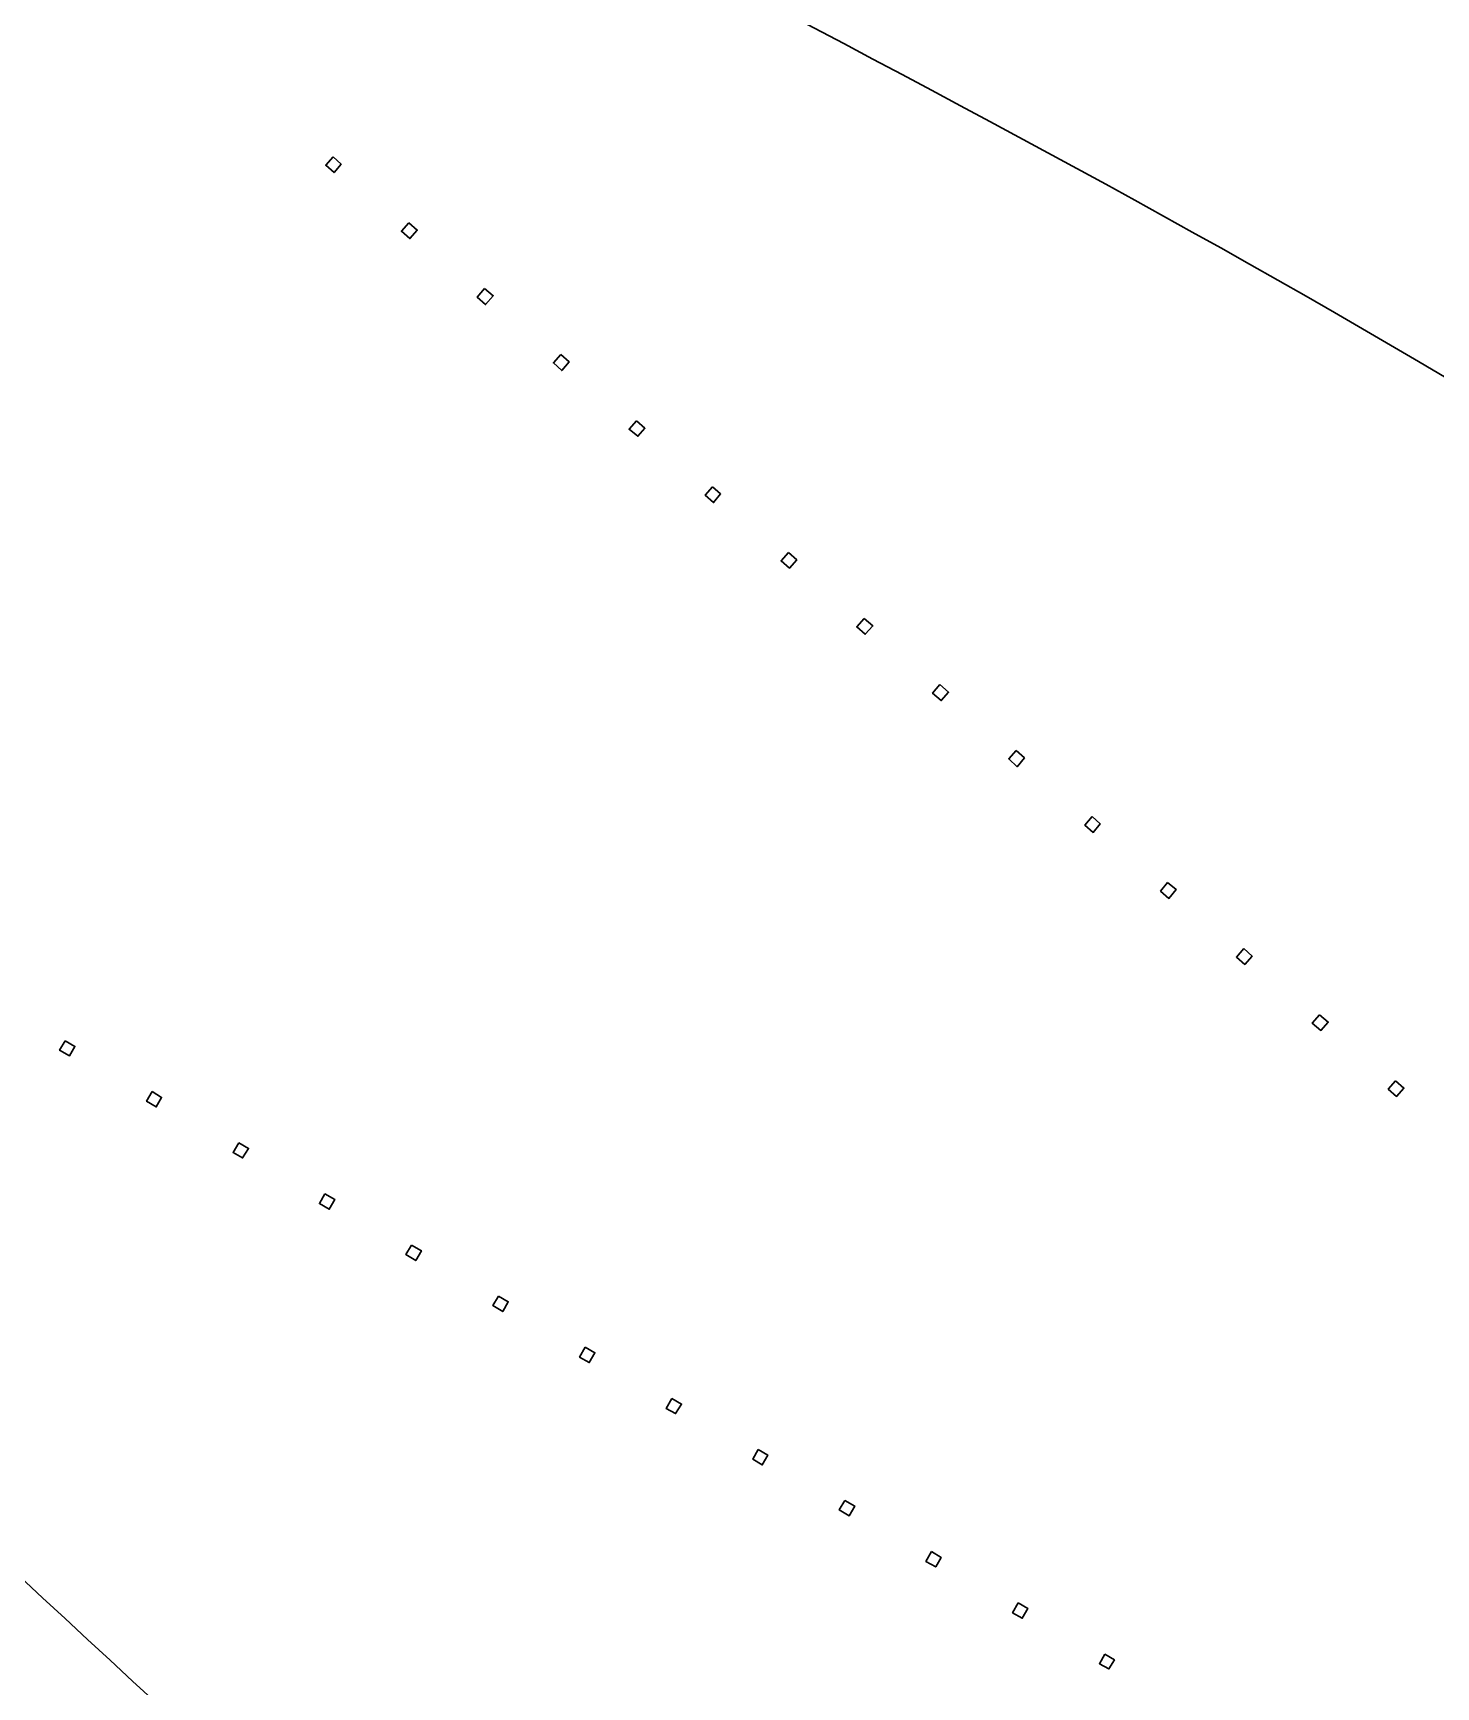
# Model space of a CAD drawing. Header units: centimetres. Extents: x -14.4 to 14.4, y -14.4 to 14.4.
# Drawn here: x -7.315 to -4.334, y 3.757 to 7.269 of the extents above; entities that cross this region are included whole.
import ezdxf
from ezdxf.lldxf.tags import DXFTag

# ---------------------------------------------------------------- set-up
doc = ezdxf.new("R2010")
doc.units = ezdxf.units.CM
doc.header["$MEASUREMENT"] = 0
doc.layers.add('Layer 1', color=7, linetype='Continuous')
tags = doc.linetypes.add('New Line1', pattern=[0.2, 0.1, -0.1]).pattern_tags.tags
tags[6:7] = [DXFTag(74, 4), DXFTag(75, 0), DXFTag(340, '0'), DXFTag(46, 1.0), DXFTag(50, 0.0), DXFTag(44, 0.0), DXFTag(45, 0.0)]
tags[4:5] = [DXFTag(74, 4), DXFTag(75, 0), DXFTag(340, '0'), DXFTag(46, 1.0), DXFTag(50, 0.0), DXFTag(44, 0.0), DXFTag(45, 0.0)]
tags = doc.linetypes.add('New Line101', pattern=[0.2, 0.1, -0.1]).pattern_tags.tags
tags[6:7] = [DXFTag(74, 4), DXFTag(75, 0), DXFTag(340, '0'), DXFTag(46, 1.0), DXFTag(50, 0.0), DXFTag(44, 0.0), DXFTag(45, 0.0)]
tags[4:5] = [DXFTag(74, 4), DXFTag(75, 0), DXFTag(340, '0'), DXFTag(46, 1.0), DXFTag(50, 0.0), DXFTag(44, 0.0), DXFTag(45, 0.0)]
tags = doc.linetypes.add('New Line104', pattern=[0.2, 0.1, -0.1]).pattern_tags.tags
tags[6:7] = [DXFTag(74, 4), DXFTag(75, 0), DXFTag(340, '0'), DXFTag(46, 1.0), DXFTag(50, 0.0), DXFTag(44, 0.0), DXFTag(45, 0.0)]
tags[4:5] = [DXFTag(74, 4), DXFTag(75, 0), DXFTag(340, '0'), DXFTag(46, 1.0), DXFTag(50, 0.0), DXFTag(44, 0.0), DXFTag(45, 0.0)]
tags = doc.linetypes.add('New Line107', pattern=[0.2, 0.1, -0.1]).pattern_tags.tags
tags[6:7] = [DXFTag(74, 4), DXFTag(75, 0), DXFTag(340, '0'), DXFTag(46, 1.0), DXFTag(50, 0.0), DXFTag(44, 0.0), DXFTag(45, 0.0)]
tags[4:5] = [DXFTag(74, 4), DXFTag(75, 0), DXFTag(340, '0'), DXFTag(46, 1.0), DXFTag(50, 0.0), DXFTag(44, 0.0), DXFTag(45, 0.0)]
tags = doc.linetypes.add('New Line111', pattern=[0.2, 0.1, -0.1]).pattern_tags.tags
tags[6:7] = [DXFTag(74, 4), DXFTag(75, 0), DXFTag(340, '0'), DXFTag(46, 1.0), DXFTag(50, 0.0), DXFTag(44, 0.0), DXFTag(45, 0.0)]
tags[4:5] = [DXFTag(74, 4), DXFTag(75, 0), DXFTag(340, '0'), DXFTag(46, 1.0), DXFTag(50, 0.0), DXFTag(44, 0.0), DXFTag(45, 0.0)]
tags = doc.linetypes.add('New Line115', pattern=[0.2, 0.1, -0.1]).pattern_tags.tags
tags[6:7] = [DXFTag(74, 4), DXFTag(75, 0), DXFTag(340, '0'), DXFTag(46, 1.0), DXFTag(50, 0.0), DXFTag(44, 0.0), DXFTag(45, 0.0)]
tags[4:5] = [DXFTag(74, 4), DXFTag(75, 0), DXFTag(340, '0'), DXFTag(46, 1.0), DXFTag(50, 0.0), DXFTag(44, 0.0), DXFTag(45, 0.0)]
tags = doc.linetypes.add('New Line118', pattern=[0.2, 0.1, -0.1]).pattern_tags.tags
tags[6:7] = [DXFTag(74, 4), DXFTag(75, 0), DXFTag(340, '0'), DXFTag(46, 1.0), DXFTag(50, 0.0), DXFTag(44, 0.0), DXFTag(45, 0.0)]
tags[4:5] = [DXFTag(74, 4), DXFTag(75, 0), DXFTag(340, '0'), DXFTag(46, 1.0), DXFTag(50, 0.0), DXFTag(44, 0.0), DXFTag(45, 0.0)]
tags = doc.linetypes.add('New Line121', pattern=[0.2, 0.1, -0.1]).pattern_tags.tags
tags[6:7] = [DXFTag(74, 4), DXFTag(75, 0), DXFTag(340, '0'), DXFTag(46, 1.0), DXFTag(50, 0.0), DXFTag(44, 0.0), DXFTag(45, 0.0)]
tags[4:5] = [DXFTag(74, 4), DXFTag(75, 0), DXFTag(340, '0'), DXFTag(46, 1.0), DXFTag(50, 0.0), DXFTag(44, 0.0), DXFTag(45, 0.0)]
tags = doc.linetypes.add('New Line124', pattern=[0.2, 0.1, -0.1]).pattern_tags.tags
tags[6:7] = [DXFTag(74, 4), DXFTag(75, 0), DXFTag(340, '0'), DXFTag(46, 1.0), DXFTag(50, 0.0), DXFTag(44, 0.0), DXFTag(45, 0.0)]
tags[4:5] = [DXFTag(74, 4), DXFTag(75, 0), DXFTag(340, '0'), DXFTag(46, 1.0), DXFTag(50, 0.0), DXFTag(44, 0.0), DXFTag(45, 0.0)]
tags = doc.linetypes.add('New Line26', pattern=[0.2, 0.1, -0.1]).pattern_tags.tags
tags[6:7] = [DXFTag(74, 4), DXFTag(75, 0), DXFTag(340, '0'), DXFTag(46, 1.0), DXFTag(50, 0.0), DXFTag(44, 0.0), DXFTag(45, 0.0)]
tags[4:5] = [DXFTag(74, 4), DXFTag(75, 0), DXFTag(340, '0'), DXFTag(46, 1.0), DXFTag(50, 0.0), DXFTag(44, 0.0), DXFTag(45, 0.0)]
tags = doc.linetypes.add('New Line30', pattern=[0.2, 0.1, -0.1]).pattern_tags.tags
tags[6:7] = [DXFTag(74, 4), DXFTag(75, 0), DXFTag(340, '0'), DXFTag(46, 1.0), DXFTag(50, 0.0), DXFTag(44, 0.0), DXFTag(45, 0.0)]
tags[4:5] = [DXFTag(74, 4), DXFTag(75, 0), DXFTag(340, '0'), DXFTag(46, 1.0), DXFTag(50, 0.0), DXFTag(44, 0.0), DXFTag(45, 0.0)]
tags = doc.linetypes.add('New Line34', pattern=[0.2, 0.1, -0.1]).pattern_tags.tags
tags[6:7] = [DXFTag(74, 4), DXFTag(75, 0), DXFTag(340, '0'), DXFTag(46, 1.0), DXFTag(50, 0.0), DXFTag(44, 0.0), DXFTag(45, 0.0)]
tags[4:5] = [DXFTag(74, 4), DXFTag(75, 0), DXFTag(340, '0'), DXFTag(46, 1.0), DXFTag(50, 0.0), DXFTag(44, 0.0), DXFTag(45, 0.0)]
tags = doc.linetypes.add('New Line36', pattern=[0.2, 0.1, -0.1]).pattern_tags.tags
tags[6:7] = [DXFTag(74, 4), DXFTag(75, 0), DXFTag(340, '0'), DXFTag(46, 1.0), DXFTag(50, 0.0), DXFTag(44, 0.0), DXFTag(45, 0.0)]
tags[4:5] = [DXFTag(74, 4), DXFTag(75, 0), DXFTag(340, '0'), DXFTag(46, 1.0), DXFTag(50, 0.0), DXFTag(44, 0.0), DXFTag(45, 0.0)]
tags = doc.linetypes.add('New Line40', pattern=[0.2, 0.1, -0.1]).pattern_tags.tags
tags[6:7] = [DXFTag(74, 4), DXFTag(75, 0), DXFTag(340, '0'), DXFTag(46, 1.0), DXFTag(50, 0.0), DXFTag(44, 0.0), DXFTag(45, 0.0)]
tags[4:5] = [DXFTag(74, 4), DXFTag(75, 0), DXFTag(340, '0'), DXFTag(46, 1.0), DXFTag(50, 0.0), DXFTag(44, 0.0), DXFTag(45, 0.0)]
tags = doc.linetypes.add('New Line44', pattern=[0.2, 0.1, -0.1]).pattern_tags.tags
tags[6:7] = [DXFTag(74, 4), DXFTag(75, 0), DXFTag(340, '0'), DXFTag(46, 1.0), DXFTag(50, 0.0), DXFTag(44, 0.0), DXFTag(45, 0.0)]
tags[4:5] = [DXFTag(74, 4), DXFTag(75, 0), DXFTag(340, '0'), DXFTag(46, 1.0), DXFTag(50, 0.0), DXFTag(44, 0.0), DXFTag(45, 0.0)]
tags = doc.linetypes.add('New Line46', pattern=[0.2, 0.1, -0.1]).pattern_tags.tags
tags[6:7] = [DXFTag(74, 4), DXFTag(75, 0), DXFTag(340, '0'), DXFTag(46, 1.0), DXFTag(50, 0.0), DXFTag(44, 0.0), DXFTag(45, 0.0)]
tags[4:5] = [DXFTag(74, 4), DXFTag(75, 0), DXFTag(340, '0'), DXFTag(46, 1.0), DXFTag(50, 0.0), DXFTag(44, 0.0), DXFTag(45, 0.0)]
tags = doc.linetypes.add('New Line50', pattern=[0.2, 0.1, -0.1]).pattern_tags.tags
tags[6:7] = [DXFTag(74, 4), DXFTag(75, 0), DXFTag(340, '0'), DXFTag(46, 1.0), DXFTag(50, 0.0), DXFTag(44, 0.0), DXFTag(45, 0.0)]
tags[4:5] = [DXFTag(74, 4), DXFTag(75, 0), DXFTag(340, '0'), DXFTag(46, 1.0), DXFTag(50, 0.0), DXFTag(44, 0.0), DXFTag(45, 0.0)]
tags = doc.linetypes.add('New Line54', pattern=[0.2, 0.1, -0.1]).pattern_tags.tags
tags[6:7] = [DXFTag(74, 4), DXFTag(75, 0), DXFTag(340, '0'), DXFTag(46, 1.0), DXFTag(50, 0.0), DXFTag(44, 0.0), DXFTag(45, 0.0)]
tags[4:5] = [DXFTag(74, 4), DXFTag(75, 0), DXFTag(340, '0'), DXFTag(46, 1.0), DXFTag(50, 0.0), DXFTag(44, 0.0), DXFTag(45, 0.0)]
tags = doc.linetypes.add('New Line56', pattern=[0.2, 0.1, -0.1]).pattern_tags.tags
tags[6:7] = [DXFTag(74, 4), DXFTag(75, 0), DXFTag(340, '0'), DXFTag(46, 1.0), DXFTag(50, 0.0), DXFTag(44, 0.0), DXFTag(45, 0.0)]
tags[4:5] = [DXFTag(74, 4), DXFTag(75, 0), DXFTag(340, '0'), DXFTag(46, 1.0), DXFTag(50, 0.0), DXFTag(44, 0.0), DXFTag(45, 0.0)]
tags = doc.linetypes.add('New Line61', pattern=[0.2, 0.1, -0.1]).pattern_tags.tags
tags[6:7] = [DXFTag(74, 4), DXFTag(75, 0), DXFTag(340, '0'), DXFTag(46, 1.0), DXFTag(50, 0.0), DXFTag(44, 0.0), DXFTag(45, 0.0)]
tags[4:5] = [DXFTag(74, 4), DXFTag(75, 0), DXFTag(340, '0'), DXFTag(46, 1.0), DXFTag(50, 0.0), DXFTag(44, 0.0), DXFTag(45, 0.0)]
tags = doc.linetypes.add('New Line67', pattern=[0.2, 0.1, -0.1]).pattern_tags.tags
tags[6:7] = [DXFTag(74, 4), DXFTag(75, 0), DXFTag(340, '0'), DXFTag(46, 1.0), DXFTag(50, 0.0), DXFTag(44, 0.0), DXFTag(45, 0.0)]
tags[4:5] = [DXFTag(74, 4), DXFTag(75, 0), DXFTag(340, '0'), DXFTag(46, 1.0), DXFTag(50, 0.0), DXFTag(44, 0.0), DXFTag(45, 0.0)]
tags = doc.linetypes.add('New Line72', pattern=[0.2, 0.1, -0.1]).pattern_tags.tags
tags[6:7] = [DXFTag(74, 4), DXFTag(75, 0), DXFTag(340, '0'), DXFTag(46, 1.0), DXFTag(50, 0.0), DXFTag(44, 0.0), DXFTag(45, 0.0)]
tags[4:5] = [DXFTag(74, 4), DXFTag(75, 0), DXFTag(340, '0'), DXFTag(46, 1.0), DXFTag(50, 0.0), DXFTag(44, 0.0), DXFTag(45, 0.0)]
tags = doc.linetypes.add('New Line78', pattern=[0.2, 0.1, -0.1]).pattern_tags.tags
tags[6:7] = [DXFTag(74, 4), DXFTag(75, 0), DXFTag(340, '0'), DXFTag(46, 1.0), DXFTag(50, 0.0), DXFTag(44, 0.0), DXFTag(45, 0.0)]
tags[4:5] = [DXFTag(74, 4), DXFTag(75, 0), DXFTag(340, '0'), DXFTag(46, 1.0), DXFTag(50, 0.0), DXFTag(44, 0.0), DXFTag(45, 0.0)]
tags = doc.linetypes.add('New Line81', pattern=[0.2, 0.1, -0.1]).pattern_tags.tags
tags[6:7] = [DXFTag(74, 4), DXFTag(75, 0), DXFTag(340, '0'), DXFTag(46, 1.0), DXFTag(50, 0.0), DXFTag(44, 0.0), DXFTag(45, 0.0)]
tags[4:5] = [DXFTag(74, 4), DXFTag(75, 0), DXFTag(340, '0'), DXFTag(46, 1.0), DXFTag(50, 0.0), DXFTag(44, 0.0), DXFTag(45, 0.0)]
tags = doc.linetypes.add('New Line85', pattern=[0.2, 0.1, -0.1]).pattern_tags.tags
tags[6:7] = [DXFTag(74, 4), DXFTag(75, 0), DXFTag(340, '0'), DXFTag(46, 1.0), DXFTag(50, 0.0), DXFTag(44, 0.0), DXFTag(45, 0.0)]
tags[4:5] = [DXFTag(74, 4), DXFTag(75, 0), DXFTag(340, '0'), DXFTag(46, 1.0), DXFTag(50, 0.0), DXFTag(44, 0.0), DXFTag(45, 0.0)]
tags = doc.linetypes.add('New Line86', pattern=[0.2, 0.1, -0.1]).pattern_tags.tags
tags[6:7] = [DXFTag(74, 4), DXFTag(75, 0), DXFTag(340, '0'), DXFTag(46, 1.0), DXFTag(50, 0.0), DXFTag(44, 0.0), DXFTag(45, 0.0)]
tags[4:5] = [DXFTag(74, 4), DXFTag(75, 0), DXFTag(340, '0'), DXFTag(46, 1.0), DXFTag(50, 0.0), DXFTag(44, 0.0), DXFTag(45, 0.0)]
tags = doc.linetypes.add('New Line89', pattern=[0.2, 0.1, -0.1]).pattern_tags.tags
tags[6:7] = [DXFTag(74, 4), DXFTag(75, 0), DXFTag(340, '0'), DXFTag(46, 1.0), DXFTag(50, 0.0), DXFTag(44, 0.0), DXFTag(45, 0.0)]
tags[4:5] = [DXFTag(74, 4), DXFTag(75, 0), DXFTag(340, '0'), DXFTag(46, 1.0), DXFTag(50, 0.0), DXFTag(44, 0.0), DXFTag(45, 0.0)]
tags = doc.linetypes.add('New Line93', pattern=[0.2, 0.1, -0.1]).pattern_tags.tags
tags[6:7] = [DXFTag(74, 4), DXFTag(75, 0), DXFTag(340, '0'), DXFTag(46, 1.0), DXFTag(50, 0.0), DXFTag(44, 0.0), DXFTag(45, 0.0)]
tags[4:5] = [DXFTag(74, 4), DXFTag(75, 0), DXFTag(340, '0'), DXFTag(46, 1.0), DXFTag(50, 0.0), DXFTag(44, 0.0), DXFTag(45, 0.0)]
tags = doc.linetypes.add('New Line97', pattern=[0.2, 0.1, -0.1]).pattern_tags.tags
tags[6:7] = [DXFTag(74, 4), DXFTag(75, 0), DXFTag(340, '0'), DXFTag(46, 1.0), DXFTag(50, 0.0), DXFTag(44, 0.0), DXFTag(45, 0.0)]
tags[4:5] = [DXFTag(74, 4), DXFTag(75, 0), DXFTag(340, '0'), DXFTag(46, 1.0), DXFTag(50, 0.0), DXFTag(44, 0.0), DXFTag(45, 0.0)]

msp = doc.modelspace()

# ---------------------------------------------------------------- linework, layer by layer
at = {"layer": 'Layer 1', "linetype": 'New Line1', "lineweight": 30}
msp.add_open_spline([(-0.02824, 13.49374), (-0.40654, 13.49374), (-0.71734, 12.90195), (-0.74708, 12.15026), (-0.74708, 12.15026), (-0.87804, 12.42245), (-1.06047, 12.59166), (-1.26266, 12.59166), (-1.26266, 12.59166), (-1.36255, 12.51294), (-1.46559, 12.43115), (-1.45851, 12.29047), (-1.45851, 12.29047), (-1.34745, 10.08373), (-2.43411, 6.76733), (-1.87543, 4.59605), (-1.87543, 4.59605), (-1.92103, 4.57666), (-1.9663, 4.55671), (-2.01119, 4.53596), (-2.01119, 4.53596), (-3.20898, 6.51937), (-6.9413, 7.63345), (-8.80574, 9.12428), (-8.80574, 9.12428), (-8.91576, 9.21225), (-9.0418, 9.17638), (-9.16406, 9.14134), (-9.16406, 9.14134), (-9.28223, 8.97727), (-9.25199, 8.73012), (-9.10768, 8.46478), (-9.10768, 8.46478), (-9.73499, 8.87998), (-10.39696, 8.97352), (-10.61807, 8.66656), (-10.61807, 8.66656), (-10.84917, 8.34573), (-10.51168, 7.70708), (-9.8651, 7.23628), (-9.8651, 7.23628), (-10.21171, 7.32302), (-10.50267, 7.28294), (-10.63513, 7.09904), (-10.63513, 7.09904), (-10.71075, 6.93313), (-10.69029, 6.80578), (-10.55576, 6.72663), (-10.55576, 6.72663), (-8.64198, 5.60077), (-6.55349, 2.76652), (-4.50601, 1.88906), (-4.50601, 1.88906), (-4.51834, 1.85783), (-4.52991, 1.82639), (-4.54162, 1.79485), (-4.54162, 1.79485), (-6.7129, 2.25581), (-9.91269, 1.22975), (-12.06096, 1.33787), (-12.06096, 1.33787), (-12.20164, 1.34495), (-12.28343, 1.24191), (-12.36215, 1.14202), (-12.36215, 1.14202), (-12.36215, 0.93983), (-12.19294, 0.7574), (-11.92075, 0.62644), (-11.92075, 0.62644), (-12.67244, 0.5967), (-13.26423, 0.2859), (-13.26423, -0.09241), (-13.26423, -0.09241), (-13.26423, -0.4878), (-12.61745, -0.80936), (-11.81763, -0.81348), (-11.81763, -0.81348), (-12.14958, -0.94567), (-12.36215, -1.14768), (-12.36215, -1.37431), (-12.36215, -1.37431), (-12.32654, -1.55313), (-12.23567, -1.64466), (-12.08025, -1.63025), (-12.08025, -1.63025), (-9.88165, -1.42641), (-6.5557, -2.49265), (-4.38064, -2.02788), (-4.38064, -2.02788), (-4.3753, -2.03921), (-4.37048, -2.05072), (-4.36506, -2.062), (-4.36506, -2.062), (-6.35628, -3.01994), (-8.38051, -5.72642), (-10.23973, -6.8202), (-10.23973, -6.8202), (-10.37426, -6.89934), (-10.39398, -7.02669), (-10.31837, -7.1926), (-10.31837, -7.1926), (-10.18591, -7.3765), (-9.89568, -7.41585), (-9.54907, -7.3291), (-9.54907, -7.3291), (-10.19565, -7.79991), (-10.5324, -8.43929), (-10.3013, -8.76012), (-10.3013, -8.76012), (-10.0802, -9.06709), (-9.41822, -8.97354), (-8.79091, -8.55834), (-8.79091, -8.55834), (-8.93523, -8.82368), (-8.96621, -9.07009), (-8.84803, -9.23416), (-8.84803, -9.23416), (-8.72578, -9.2692), (-8.59899, -9.30507), (-8.48898, -9.2171), (-8.48898, -9.2171), (-6.59659, -7.70392), (-2.78012, -6.57891), (-1.64249, -4.53902), (-1.64249, -4.53902), (-1.62523, -4.54532), (-1.60791, -4.55147), (-1.59056, -4.55757), (-1.59056, -4.55757), (-2.15416, -6.72869), (-1.06467, -10.0506), (-1.17587, -12.26015), (-1.17587, -12.26015), (-1.18295, -12.40083), (-1.07991, -12.48262), (-0.98002, -12.56133), (-0.98002, -12.56133), (-0.77782, -12.56133), (-0.5954, -12.39212), (-0.46444, -12.11994), (-0.46444, -12.11994), (-0.4347, -12.87162), (-0.1239, -13.46342), (0.25441, -13.46342), (0.25441, -13.46342), (0.6498, -13.46342), (0.97136, -12.81663), (0.97548, -12.01682), (0.97548, -12.01682), (1.10767, -12.34877), (1.30968, -12.56134), (1.53632, -12.56133), (1.53632, -12.56133), (1.71514, -12.52572), (1.80666, -12.43486), (1.79225, -12.27943), (1.79225, -12.27943), (1.5806, -9.99663), (2.7384, -6.49836), (2.12979, -4.33502), (2.12979, -4.33502), (2.14089, -4.32954), (2.15213, -4.32425), (2.16317, -4.3187), (2.16317, -4.3187), (3.35857, -6.30441), (7.09436, -7.41896), (8.95996, -8.91072), (8.95996, -8.91072), (9.06997, -8.99869), (9.19676, -8.96282), (9.31901, -8.92778), (9.31901, -8.92778), (9.43719, -8.76371), (9.40621, -8.51656), (9.26189, -8.25122), (9.26189, -8.25122), (9.88921, -8.66642), (10.55118, -8.75996), (10.77229, -8.453), (10.77229, -8.453), (11.00338, -8.13217), (10.66663, -7.49353), (10.02005, -7.02272), (10.02005, -7.02272), (10.36666, -7.10947), (10.65763, -7.06938), (10.79009, -6.88548), (10.79009, -6.88548), (10.86571, -6.71957), (10.84524, -6.59222), (10.71071, -6.51307), (10.71071, -6.51307), (8.8208, -5.40125), (6.7603, -2.62378), (4.73738, -1.70963), (4.73738, -1.70963), (6.91331, -2.11819), (10.16684, -1.08998), (12.32942, -1.29049), (12.32942, -1.29049), (12.48484, -1.30489), (12.5757, -1.21337), (12.61132, -1.03455), (12.61132, -1.03455), (12.61132, -0.80791), (12.39875, -0.60591), (12.06681, -0.47371), (12.06681, -0.47371), (12.86662, -0.4696), (13.5134, -0.14804), (13.5134, 0.24736), (13.5134, 0.24736), (13.5134, 0.62567), (12.92161, 0.93646), (12.16992, 0.96621), (12.16992, 0.96621), (12.44211, 1.09716), (12.61132, 1.27959), (12.61132, 1.48179), (12.61132, 1.48179), (12.5326, 1.58167), (12.45082, 1.68472), (12.31013, 1.67764), (12.31013, 1.67764), (10.04607, 1.56369), (6.61388, 2.70992), (4.4488, 2.04707), (4.4488, 2.04707), (4.44242, 2.06171), (4.43603, 2.07628), (4.42951, 2.09084), (4.42951, 2.09084), (6.51469, 2.90706), (8.64662, 5.82911), (10.59721, 6.97663), (10.59721, 6.97663), (10.73174, 7.05578), (10.7522, 7.18313), (10.67659, 7.34904), (10.67659, 7.34904), (10.54413, 7.53294), (10.25316, 7.57303), (9.90655, 7.48628), (9.90655, 7.48628), (10.55313, 7.95709), (10.89062, 8.59573), (10.65952, 8.91656), (10.65952, 8.91656), (10.43842, 9.22353), (9.77645, 9.12998), (9.14913, 8.71478), (9.14913, 8.71478), (9.29345, 8.98012), (9.32369, 9.22727), (9.20551, 9.39134), (9.20551, 9.39134), (9.08326, 9.42638), (8.95721, 9.46225), (8.8472, 9.37428), (8.8472, 9.37428), (6.9173, 7.83111), (2.98618, 6.69165), (1.93617, 4.5738), (1.93617, 4.5738), (1.92481, 4.57879), (1.91345, 4.58373), (1.90205, 4.58864), (1.90205, 4.58864), (2.3783, 6.76324), (1.30511, 10.10404), (1.50961, 12.30976), (1.50961, 12.30976), (1.52402, 12.46518), (1.43249, 12.55604), (1.25367, 12.59166), (1.25367, 12.59166), (1.02704, 12.59166), (0.82503, 12.37909), (0.69284, 12.04714), (0.69284, 12.04714), (0.68872, 12.84696), (0.36716, 13.49374), (-0.02824, 13.49374)], degree=3, knots=[0, 0, 0, 0, 0.0138889, 0.0138889, 0.0138889, 0.0138889, 0.0277778, 0.0277778, 0.0277778, 0.0277778, 0.0416667, 0.0416667, 0.0416667, 0.0416667, 0.0555556, 0.0555556, 0.0555556, 0.0555556, 0.0694444, 0.0694444, 0.0694444, 0.0694444, 0.0833333, 0.0833333, 0.0833333, 0.0833333, 0.0972222, 0.0972222, 0.0972222, 0.0972222, 0.1111111, 0.1111111, 0.1111111, 0.1111111, 0.125, 0.125, 0.125, 0.125, 0.1388889, 0.1388889, 0.1388889, 0.1388889, 0.1527778, 0.1527778, 0.1527778, 0.1527778, 0.1666667, 0.1666667, 0.1666667, 0.1666667, 0.1805556, 0.1805556, 0.1805556, 0.1805556, 0.1944444, 0.1944444, 0.1944444, 0.1944444, 0.2083333, 0.2083333, 0.2083333, 0.2083333, 0.2222222, 0.2222222, 0.2222222, 0.2222222, 0.2361111, 0.2361111, 0.2361111, 0.2361111, 0.25, 0.25, 0.25, 0.25, 0.2638889, 0.2638889, 0.2638889, 0.2638889, 0.2777778, 0.2777778, 0.2777778, 0.2777778, 0.2916667, 0.2916667, 0.2916667, 0.2916667, 0.3055556, 0.3055556, 0.3055556, 0.3055556, 0.3194444, 0.3194444, 0.3194444, 0.3194444, 0.3333333, 0.3333333, 0.3333333, 0.3333333, 0.3472222, 0.3472222, 0.3472222, 0.3472222, 0.3611111, 0.3611111, 0.3611111, 0.3611111, 0.375, 0.375, 0.375, 0.375, 0.3888889, 0.3888889, 0.3888889, 0.3888889, 0.4027778, 0.4027778, 0.4027778, 0.4027778, 0.4166667, 0.4166667, 0.4166667, 0.4166667, 0.4305556, 0.4305556, 0.4305556, 0.4305556, 0.4444444, 0.4444444, 0.4444444, 0.4444444, 0.4583333, 0.4583333, 0.4583333, 0.4583333, 0.4722222, 0.4722222, 0.4722222, 0.4722222, 0.4861111, 0.4861111, 0.4861111, 0.4861111, 0.5, 0.5, 0.5, 0.5, 0.5138889, 0.5138889, 0.5138889, 0.5138889, 0.5277778, 0.5277778, 0.5277778, 0.5277778, 0.5416667, 0.5416667, 0.5416667, 0.5416667, 0.5555556, 0.5555556, 0.5555556, 0.5555556, 0.5694444, 0.5694444, 0.5694444, 0.5694444, 0.5833333, 0.5833333, 0.5833333, 0.5833333, 0.5972222, 0.5972222, 0.5972222, 0.5972222, 0.6111111, 0.6111111, 0.6111111, 0.6111111, 0.625, 0.625, 0.625, 0.625, 0.6388889, 0.6388889, 0.6388889, 0.6388889, 0.6527778, 0.6527778, 0.6527778, 0.6527778, 0.6666667, 0.6666667, 0.6666667, 0.6666667, 0.6805556, 0.6805556, 0.6805556, 0.6805556, 0.6944444, 0.6944444, 0.6944444, 0.6944444, 0.7083333, 0.7083333, 0.7083333, 0.7083333, 0.7222222, 0.7222222, 0.7222222, 0.7222222, 0.7361111, 0.7361111, 0.7361111, 0.7361111, 0.75, 0.75, 0.75, 0.75, 0.7638889, 0.7638889, 0.7638889, 0.7638889, 0.7777778, 0.7777778, 0.7777778, 0.7777778, 0.7916667, 0.7916667, 0.7916667, 0.7916667, 0.8055556, 0.8055556, 0.8055556, 0.8055556, 0.8194444, 0.8194444, 0.8194444, 0.8194444, 0.8333333, 0.8333333, 0.8333333, 0.8333333, 0.8472222, 0.8472222, 0.8472222, 0.8472222, 0.8611111, 0.8611111, 0.8611111, 0.8611111, 0.875, 0.875, 0.875, 0.875, 0.8888889, 0.8888889, 0.8888889, 0.8888889, 0.9027778, 0.9027778, 0.9027778, 0.9027778, 0.9166667, 0.9166667, 0.9166667, 0.9166667, 0.9305556, 0.9305556, 0.9305556, 0.9305556, 0.9444444, 0.9444444, 0.9444444, 0.9444444, 0.9583333, 0.9583333, 0.9583333, 0.9583333, 0.9722222, 0.9722222, 0.9722222, 0.9722222, 1, 1, 1, 1], dxfattribs=at)
at = {"layer": 'Layer 1', "linetype": 'New Line26', "lineweight": 30}
msp.add_open_spline([(-6.67739, 7.00631), (-6.67739, 7.00631), (-6.66033, 6.99073), (-6.66033, 6.99073), (-6.66033, 6.99073), (-6.66033, 6.99073), (-6.67517, 6.97293), (-6.67517, 6.97293), (-6.67517, 6.97293), (-6.67517, 6.97293), (-6.69297, 6.9885), (-6.69297, 6.9885), (-6.69297, 6.9885), (-6.69297, 6.9885), (-6.67739, 7.00631), (-6.67739, 7.00631)], degree=3, knots=[0, 0, 0, 0, 0.2, 0.2, 0.2, 0.2, 0.4, 0.4, 0.4, 0.4, 0.6, 0.6, 0.6, 0.6, 1, 1, 1, 1], dxfattribs=at)
at = {"layer": 'Layer 1', "linetype": 'New Line30', "lineweight": 30}
msp.add_open_spline([(-6.51641, 6.8661), (-6.51641, 6.8661), (-6.49861, 6.85052), (-6.49861, 6.85052), (-6.49861, 6.85052), (-6.49861, 6.85052), (-6.51419, 6.83272), (-6.51419, 6.83272), (-6.51419, 6.83272), (-6.51419, 6.83272), (-6.53199, 6.8483), (-6.53199, 6.8483), (-6.53199, 6.8483), (-6.53199, 6.8483), (-6.51641, 6.8661), (-6.51641, 6.8661)], degree=3, knots=[0, 0, 0, 0, 0.2, 0.2, 0.2, 0.2, 0.4, 0.4, 0.4, 0.4, 0.6, 0.6, 0.6, 0.6, 1, 1, 1, 1], dxfattribs=at)
at = {"layer": 'Layer 1', "linetype": 'New Line34', "lineweight": 30}
msp.add_open_spline([(-6.35543, 6.72663), (-6.35543, 6.72663), (-6.33688, 6.71105), (-6.33688, 6.71105), (-6.33688, 6.71105), (-6.33688, 6.71105), (-6.35321, 6.69251), (-6.35321, 6.69251), (-6.35321, 6.69251), (-6.35321, 6.69251), (-6.37101, 6.70809), (-6.37101, 6.70809), (-6.37101, 6.70809), (-6.37101, 6.70809), (-6.35543, 6.72663), (-6.35543, 6.72663)], degree=3, knots=[0, 0, 0, 0, 0.2, 0.2, 0.2, 0.2, 0.4, 0.4, 0.4, 0.4, 0.6, 0.6, 0.6, 0.6, 1, 1, 1, 1], dxfattribs=at)
at = {"layer": 'Layer 1', "linetype": 'New Line36', "lineweight": 30}
msp.add_open_spline([(-6.19371, 6.58642), (-6.19371, 6.58642), (-6.1759, 6.57085), (-6.1759, 6.57085), (-6.1759, 6.57085), (-6.1759, 6.57085), (-6.19148, 6.5523), (-6.19148, 6.5523), (-6.19148, 6.5523), (-6.19148, 6.5523), (-6.20929, 6.56862), (-6.20929, 6.56862), (-6.20929, 6.56862), (-6.20929, 6.56862), (-6.19371, 6.58642), (-6.19371, 6.58642)], degree=3, knots=[0, 0, 0, 0, 0.2, 0.2, 0.2, 0.2, 0.4, 0.4, 0.4, 0.4, 0.6, 0.6, 0.6, 0.6, 1, 1, 1, 1], dxfattribs=at)
at = {"layer": 'Layer 1', "linetype": 'New Line40', "lineweight": 30}
msp.add_open_spline([(-6.03273, 6.44547), (-6.03273, 6.44547), (-6.01492, 6.42989), (-6.01492, 6.42989), (-6.01492, 6.42989), (-6.01492, 6.42989), (-6.02976, 6.41283), (-6.02976, 6.41283), (-6.02976, 6.41283), (-6.02976, 6.41283), (-6.04831, 6.42767), (-6.04831, 6.42767), (-6.04831, 6.42767), (-6.04831, 6.42767), (-6.03273, 6.44547), (-6.03273, 6.44547)], degree=3, knots=[0, 0, 0, 0, 0.2, 0.2, 0.2, 0.2, 0.4, 0.4, 0.4, 0.4, 0.6, 0.6, 0.6, 0.6, 1, 1, 1, 1], dxfattribs=at)
at = {"layer": 'Layer 1', "linetype": 'New Line44', "lineweight": 30}
msp.add_open_spline([(-5.87101, 6.30526), (-5.87101, 6.30526), (-5.85394, 6.29043), (-5.85394, 6.29043), (-5.85394, 6.29043), (-5.85394, 6.29043), (-5.86878, 6.27188), (-5.86878, 6.27188), (-5.86878, 6.27188), (-5.86878, 6.27188), (-5.88658, 6.28746), (-5.88658, 6.28746), (-5.88658, 6.28746), (-5.88658, 6.28746), (-5.87101, 6.30526), (-5.87101, 6.30526)], degree=3, knots=[0, 0, 0, 0, 0.2, 0.2, 0.2, 0.2, 0.4, 0.4, 0.4, 0.4, 0.6, 0.6, 0.6, 0.6, 1, 1, 1, 1], dxfattribs=at)
at = {"layer": 'Layer 1', "linetype": 'New Line46', "lineweight": 30}
msp.add_open_spline([(-5.71003, 6.1658), (-5.71003, 6.1658), (-5.69222, 6.15022), (-5.69222, 6.15022), (-5.69222, 6.15022), (-5.69222, 6.15022), (-5.7078, 6.13241), (-5.7078, 6.13241), (-5.7078, 6.13241), (-5.7078, 6.13241), (-5.7256, 6.14799), (-5.7256, 6.14799), (-5.7256, 6.14799), (-5.7256, 6.14799), (-5.71003, 6.1658), (-5.71003, 6.1658)], degree=3, knots=[0, 0, 0, 0, 0.2, 0.2, 0.2, 0.2, 0.4, 0.4, 0.4, 0.4, 0.6, 0.6, 0.6, 0.6, 1, 1, 1, 1], dxfattribs=at)
at = {"layer": 'Layer 1', "linetype": 'New Line50', "lineweight": 30}
msp.add_open_spline([(-5.54905, 6.02559), (-5.54905, 6.02559), (-5.5305, 6.01001), (-5.5305, 6.01001), (-5.5305, 6.01001), (-5.5305, 6.01001), (-5.54682, 5.99221), (-5.54682, 5.99221), (-5.54682, 5.99221), (-5.54682, 5.99221), (-5.56462, 6.00779), (-5.56462, 6.00779), (-5.56462, 6.00779), (-5.56462, 6.00779), (-5.54905, 6.02559), (-5.54905, 6.02559)], degree=3, knots=[0, 0, 0, 0, 0.2, 0.2, 0.2, 0.2, 0.4, 0.4, 0.4, 0.4, 0.6, 0.6, 0.6, 0.6, 1, 1, 1, 1], dxfattribs=at)
at = {"layer": 'Layer 1', "linetype": 'New Line54', "lineweight": 30}
msp.add_open_spline([(-5.38806, 5.88538), (-5.38806, 5.88538), (-5.36952, 5.86906), (-5.36952, 5.86906), (-5.36952, 5.86906), (-5.36952, 5.86906), (-5.3851, 5.85126), (-5.3851, 5.85126), (-5.3851, 5.85126), (-5.3851, 5.85126), (-5.40364, 5.86683), (-5.40364, 5.86683), (-5.40364, 5.86683), (-5.40364, 5.86683), (-5.38806, 5.88538), (-5.38806, 5.88538)], degree=3, knots=[0, 0, 0, 0, 0.2, 0.2, 0.2, 0.2, 0.4, 0.4, 0.4, 0.4, 0.6, 0.6, 0.6, 0.6, 1, 1, 1, 1], dxfattribs=at)
at = {"layer": 'Layer 1', "linetype": 'New Line56', "lineweight": 30}
msp.add_open_spline([(-5.22634, 5.74517), (-5.22634, 5.74517), (-5.20854, 5.72959), (-5.20854, 5.72959), (-5.20854, 5.72959), (-5.20854, 5.72959), (-5.22412, 5.71105), (-5.22412, 5.71105), (-5.22412, 5.71105), (-5.22412, 5.71105), (-5.24192, 5.72737), (-5.24192, 5.72737), (-5.24192, 5.72737), (-5.24192, 5.72737), (-5.22634, 5.74517), (-5.22634, 5.74517)], degree=3, knots=[0, 0, 0, 0, 0.2, 0.2, 0.2, 0.2, 0.4, 0.4, 0.4, 0.4, 0.6, 0.6, 0.6, 0.6, 1, 1, 1, 1], dxfattribs=at)
at = {"layer": 'Layer 1', "linetype": 'New Line61', "lineweight": 30}
msp.add_open_spline([(-5.06462, 5.60496), (-5.06462, 5.60496), (-5.04756, 5.58938), (-5.04756, 5.58938), (-5.04756, 5.58938), (-5.04756, 5.58938), (-5.06239, 5.57158), (-5.06239, 5.57158), (-5.06239, 5.57158), (-5.06239, 5.57158), (-5.0802, 5.58716), (-5.0802, 5.58716), (-5.0802, 5.58716), (-5.0802, 5.58716), (-5.06462, 5.60496), (-5.06462, 5.60496)], degree=3, knots=[0, 0, 0, 0, 0.2, 0.2, 0.2, 0.2, 0.4, 0.4, 0.4, 0.4, 0.6, 0.6, 0.6, 0.6, 1, 1, 1, 1], dxfattribs=at)
at = {"layer": 'Layer 1', "linetype": 'New Line67', "lineweight": 30}
msp.add_open_spline([(-4.90438, 5.46475), (-4.90438, 5.46475), (-4.88584, 5.44992), (-4.88584, 5.44992), (-4.88584, 5.44992), (-4.88584, 5.44992), (-4.90141, 5.43137), (-4.90141, 5.43137), (-4.90141, 5.43137), (-4.90141, 5.43137), (-4.91922, 5.44695), (-4.91922, 5.44695), (-4.91922, 5.44695), (-4.91922, 5.44695), (-4.90438, 5.46475), (-4.90438, 5.46475)], degree=3, knots=[0, 0, 0, 0, 0.2, 0.2, 0.2, 0.2, 0.4, 0.4, 0.4, 0.4, 0.6, 0.6, 0.6, 0.6, 1, 1, 1, 1], dxfattribs=at)
at = {"layer": 'Layer 1', "linetype": 'New Line72', "lineweight": 30}
msp.add_open_spline([(-4.74266, 5.32455), (-4.74266, 5.32455), (-4.72486, 5.30897), (-4.72486, 5.30897), (-4.72486, 5.30897), (-4.72486, 5.30897), (-4.74043, 5.29116), (-4.74043, 5.29116), (-4.74043, 5.29116), (-4.74043, 5.29116), (-4.75824, 5.30674), (-4.75824, 5.30674), (-4.75824, 5.30674), (-4.75824, 5.30674), (-4.74266, 5.32455), (-4.74266, 5.32455)], degree=3, knots=[0, 0, 0, 0, 0.2, 0.2, 0.2, 0.2, 0.4, 0.4, 0.4, 0.4, 0.6, 0.6, 0.6, 0.6, 1, 1, 1, 1], dxfattribs=at)
at = {"layer": 'Layer 1', "linetype": 'New Line78', "lineweight": 30}
msp.add_open_spline([(-4.58168, 5.18434), (-4.58168, 5.18434), (-4.56313, 5.16876), (-4.56313, 5.16876), (-4.56313, 5.16876), (-4.56313, 5.16876), (-4.57871, 5.15095), (-4.57871, 5.15095), (-4.57871, 5.15095), (-4.57871, 5.15095), (-4.59726, 5.16653), (-4.59726, 5.16653), (-4.59726, 5.16653), (-4.59726, 5.16653), (-4.58168, 5.18434), (-4.58168, 5.18434)], degree=3, knots=[0, 0, 0, 0, 0.2, 0.2, 0.2, 0.2, 0.4, 0.4, 0.4, 0.4, 0.6, 0.6, 0.6, 0.6, 1, 1, 1, 1], dxfattribs=at)
at = {"layer": 'Layer 1', "linetype": 'New Line81', "lineweight": 30}
msp.add_open_spline([(-7.24639, 5.1287), (-7.24639, 5.1287), (-7.22561, 5.11683), (-7.22561, 5.11683), (-7.22561, 5.11683), (-7.22561, 5.11683), (-7.23748, 5.0968), (-7.23748, 5.0968), (-7.23748, 5.0968), (-7.23748, 5.0968), (-7.25826, 5.10867), (-7.25826, 5.10867), (-7.25826, 5.10867), (-7.25826, 5.10867), (-7.24639, 5.1287), (-7.24639, 5.1287)], degree=3, knots=[0, 0, 0, 0, 0.2, 0.2, 0.2, 0.2, 0.4, 0.4, 0.4, 0.4, 0.6, 0.6, 0.6, 0.6, 1, 1, 1, 1], dxfattribs=at)
at = {"layer": 'Layer 1', "linetype": 'New Line85', "lineweight": 30}
msp.add_open_spline([(-4.41996, 5.04413), (-4.41996, 5.04413), (-4.40215, 5.02855), (-4.40215, 5.02855), (-4.40215, 5.02855), (-4.40215, 5.02855), (-4.41773, 5.01075), (-4.41773, 5.01075), (-4.41773, 5.01075), (-4.41773, 5.01075), (-4.43554, 5.02632), (-4.43554, 5.02632), (-4.43554, 5.02632), (-4.43554, 5.02632), (-4.41996, 5.04413), (-4.41996, 5.04413)], degree=3, knots=[0, 0, 0, 0, 0.2, 0.2, 0.2, 0.2, 0.4, 0.4, 0.4, 0.4, 0.6, 0.6, 0.6, 0.6, 1, 1, 1, 1], dxfattribs=at)
at = {"layer": 'Layer 1', "linetype": 'New Line86', "lineweight": 30}
msp.add_open_spline([(-7.06167, 5.02113), (-7.06167, 5.02113), (-7.04164, 5.00852), (-7.04164, 5.00852), (-7.04164, 5.00852), (-7.04164, 5.00852), (-7.05276, 4.98849), (-7.05276, 4.98849), (-7.05276, 4.98849), (-7.05276, 4.98849), (-7.07354, 5.00036), (-7.07354, 5.00036), (-7.07354, 5.00036), (-7.07354, 5.00036), (-7.06167, 5.02113), (-7.06167, 5.02113)], degree=3, knots=[0, 0, 0, 0, 0.2, 0.2, 0.2, 0.2, 0.4, 0.4, 0.4, 0.4, 0.6, 0.6, 0.6, 0.6, 1, 1, 1, 1], dxfattribs=at)
at = {"layer": 'Layer 1', "linetype": 'New Line89', "lineweight": 30}
msp.add_open_spline([(-6.87769, 4.91208), (-6.87769, 4.91208), (-6.85692, 4.90021), (-6.85692, 4.90021), (-6.85692, 4.90021), (-6.85692, 4.90021), (-6.86953, 4.88018), (-6.86953, 4.88018), (-6.86953, 4.88018), (-6.86953, 4.88018), (-6.88956, 4.89131), (-6.88956, 4.89131), (-6.88956, 4.89131), (-6.88956, 4.89131), (-6.87769, 4.91208), (-6.87769, 4.91208)], degree=3, knots=[0, 0, 0, 0, 0.2, 0.2, 0.2, 0.2, 0.4, 0.4, 0.4, 0.4, 0.6, 0.6, 0.6, 0.6, 1, 1, 1, 1], dxfattribs=at)
at = {"layer": 'Layer 1', "linetype": 'New Line93', "lineweight": 30}
msp.add_open_spline([(-6.69445, 4.80377), (-6.69445, 4.80377), (-6.67368, 4.7919), (-6.67368, 4.7919), (-6.67368, 4.7919), (-6.67368, 4.7919), (-6.68555, 4.77113), (-6.68555, 4.77113), (-6.68555, 4.77113), (-6.68555, 4.77113), (-6.70632, 4.783), (-6.70632, 4.783), (-6.70632, 4.783), (-6.70632, 4.783), (-6.69445, 4.80377), (-6.69445, 4.80377)], degree=3, knots=[0, 0, 0, 0, 0.2, 0.2, 0.2, 0.2, 0.4, 0.4, 0.4, 0.4, 0.6, 0.6, 0.6, 0.6, 1, 1, 1, 1], dxfattribs=at)
at = {"layer": 'Layer 1', "linetype": 'New Line97', "lineweight": 30}
msp.add_open_spline([(-6.51048, 4.69472), (-6.51048, 4.69472), (-6.4897, 4.68285), (-6.4897, 4.68285), (-6.4897, 4.68285), (-6.4897, 4.68285), (-6.50157, 4.66208), (-6.50157, 4.66208), (-6.50157, 4.66208), (-6.50157, 4.66208), (-6.52235, 4.67469), (-6.52235, 4.67469), (-6.52235, 4.67469), (-6.52235, 4.67469), (-6.51048, 4.69472), (-6.51048, 4.69472)], degree=3, knots=[0, 0, 0, 0, 0.2, 0.2, 0.2, 0.2, 0.4, 0.4, 0.4, 0.4, 0.6, 0.6, 0.6, 0.6, 1, 1, 1, 1], dxfattribs=at)
at = {"layer": 'Layer 1', "linetype": 'New Line101', "lineweight": 30}
msp.add_open_spline([(-6.32576, 4.58641), (-6.32576, 4.58641), (-6.30499, 4.57454), (-6.30499, 4.57454), (-6.30499, 4.57454), (-6.30499, 4.57454), (-6.31685, 4.55377), (-6.31685, 4.55377), (-6.31685, 4.55377), (-6.31685, 4.55377), (-6.33763, 4.56638), (-6.33763, 4.56638), (-6.33763, 4.56638), (-6.33763, 4.56638), (-6.32576, 4.58641), (-6.32576, 4.58641)], degree=3, knots=[0, 0, 0, 0, 0.2, 0.2, 0.2, 0.2, 0.4, 0.4, 0.4, 0.4, 0.6, 0.6, 0.6, 0.6, 1, 1, 1, 1], dxfattribs=at)
at = {"layer": 'Layer 1', "linetype": 'New Line104', "lineweight": 30}
msp.add_open_spline([(-6.14178, 4.4781), (-6.14178, 4.4781), (-6.12101, 4.46623), (-6.12101, 4.46623), (-6.12101, 4.46623), (-6.12101, 4.46623), (-6.13288, 4.44546), (-6.13288, 4.44546), (-6.13288, 4.44546), (-6.13288, 4.44546), (-6.15365, 4.45733), (-6.15365, 4.45733), (-6.15365, 4.45733), (-6.15365, 4.45733), (-6.14178, 4.4781), (-6.14178, 4.4781)], degree=3, knots=[0, 0, 0, 0, 0.2, 0.2, 0.2, 0.2, 0.4, 0.4, 0.4, 0.4, 0.6, 0.6, 0.6, 0.6, 1, 1, 1, 1], dxfattribs=at)
at = {"layer": 'Layer 1', "linetype": 'New Line107', "lineweight": 30}
msp.add_open_spline([(-5.9578, 4.36905), (-5.9578, 4.36905), (-5.93703, 4.35718), (-5.93703, 4.35718), (-5.93703, 4.35718), (-5.93703, 4.35718), (-5.94964, 4.33715), (-5.94964, 4.33715), (-5.94964, 4.33715), (-5.94964, 4.33715), (-5.96967, 4.34828), (-5.96967, 4.34828), (-5.96967, 4.34828), (-5.96967, 4.34828), (-5.9578, 4.36905), (-5.9578, 4.36905)], degree=3, knots=[0, 0, 0, 0, 0.2, 0.2, 0.2, 0.2, 0.4, 0.4, 0.4, 0.4, 0.6, 0.6, 0.6, 0.6, 1, 1, 1, 1], dxfattribs=at)
at = {"layer": 'Layer 1', "linetype": 'New Line111', "lineweight": 30}
msp.add_open_spline([(-5.77382, 4.26074), (-5.77382, 4.26074), (-5.75379, 4.24887), (-5.75379, 4.24887), (-5.75379, 4.24887), (-5.75379, 4.24887), (-5.76566, 4.2281), (-5.76566, 4.2281), (-5.76566, 4.2281), (-5.76566, 4.2281), (-5.78569, 4.24071), (-5.78569, 4.24071), (-5.78569, 4.24071), (-5.78569, 4.24071), (-5.77382, 4.26074), (-5.77382, 4.26074)], degree=3, knots=[0, 0, 0, 0, 0.2, 0.2, 0.2, 0.2, 0.4, 0.4, 0.4, 0.4, 0.6, 0.6, 0.6, 0.6, 1, 1, 1, 1], dxfattribs=at)
at = {"layer": 'Layer 1', "linetype": 'New Line115', "lineweight": 30}
msp.add_open_spline([(-5.58985, 4.15243), (-5.58985, 4.15243), (-5.56907, 4.14056), (-5.56907, 4.14056), (-5.56907, 4.14056), (-5.56907, 4.14056), (-5.58094, 4.11979), (-5.58094, 4.11979), (-5.58094, 4.11979), (-5.58094, 4.11979), (-5.60172, 4.1324), (-5.60172, 4.1324), (-5.60172, 4.1324), (-5.60172, 4.1324), (-5.58985, 4.15243), (-5.58985, 4.15243)], degree=3, knots=[0, 0, 0, 0, 0.2, 0.2, 0.2, 0.2, 0.4, 0.4, 0.4, 0.4, 0.6, 0.6, 0.6, 0.6, 1, 1, 1, 1], dxfattribs=at)
at = {"layer": 'Layer 1', "linetype": 'New Line118', "lineweight": 30}
msp.add_open_spline([(-5.40587, 4.04412), (-5.40587, 4.04412), (-5.3851, 4.03151), (-5.3851, 4.03151), (-5.3851, 4.03151), (-5.3851, 4.03151), (-5.39697, 4.01148), (-5.39697, 4.01148), (-5.39697, 4.01148), (-5.39697, 4.01148), (-5.41774, 4.02335), (-5.41774, 4.02335), (-5.41774, 4.02335), (-5.41774, 4.02335), (-5.40587, 4.04412), (-5.40587, 4.04412)], degree=3, knots=[0, 0, 0, 0, 0.2, 0.2, 0.2, 0.2, 0.4, 0.4, 0.4, 0.4, 0.6, 0.6, 0.6, 0.6, 1, 1, 1, 1], dxfattribs=at)
at = {"layer": 'Layer 1', "linetype": 'New Line121', "lineweight": 30}
msp.add_open_spline([(-5.22189, 3.93507), (-5.22189, 3.93507), (-5.20112, 3.9232), (-5.20112, 3.9232), (-5.20112, 3.9232), (-5.20112, 3.9232), (-5.21299, 3.90243), (-5.21299, 3.90243), (-5.21299, 3.90243), (-5.21299, 3.90243), (-5.23376, 3.9143), (-5.23376, 3.9143), (-5.23376, 3.9143), (-5.23376, 3.9143), (-5.22189, 3.93507), (-5.22189, 3.93507)], degree=3, knots=[0, 0, 0, 0, 0.2, 0.2, 0.2, 0.2, 0.4, 0.4, 0.4, 0.4, 0.6, 0.6, 0.6, 0.6, 1, 1, 1, 1], dxfattribs=at)
at = {"layer": 'Layer 1', "linetype": 'New Line124', "lineweight": 30}
msp.add_open_spline([(-5.03791, 3.82602), (-5.03791, 3.82602), (-5.01714, 3.81415), (-5.01714, 3.81415), (-5.01714, 3.81415), (-5.01714, 3.81415), (-5.02901, 3.79486), (-5.02901, 3.79486), (-5.02901, 3.79486), (-5.02901, 3.79486), (-5.04904, 3.80599), (-5.04904, 3.80599), (-5.04904, 3.80599), (-5.04904, 3.80599), (-5.03791, 3.82602), (-5.03791, 3.82602)], degree=3, knots=[0, 0, 0, 0, 0.2, 0.2, 0.2, 0.2, 0.4, 0.4, 0.4, 0.4, 0.6, 0.6, 0.6, 0.6, 1, 1, 1, 1], dxfattribs=at)

doc.saveas('drawing.dxf')
